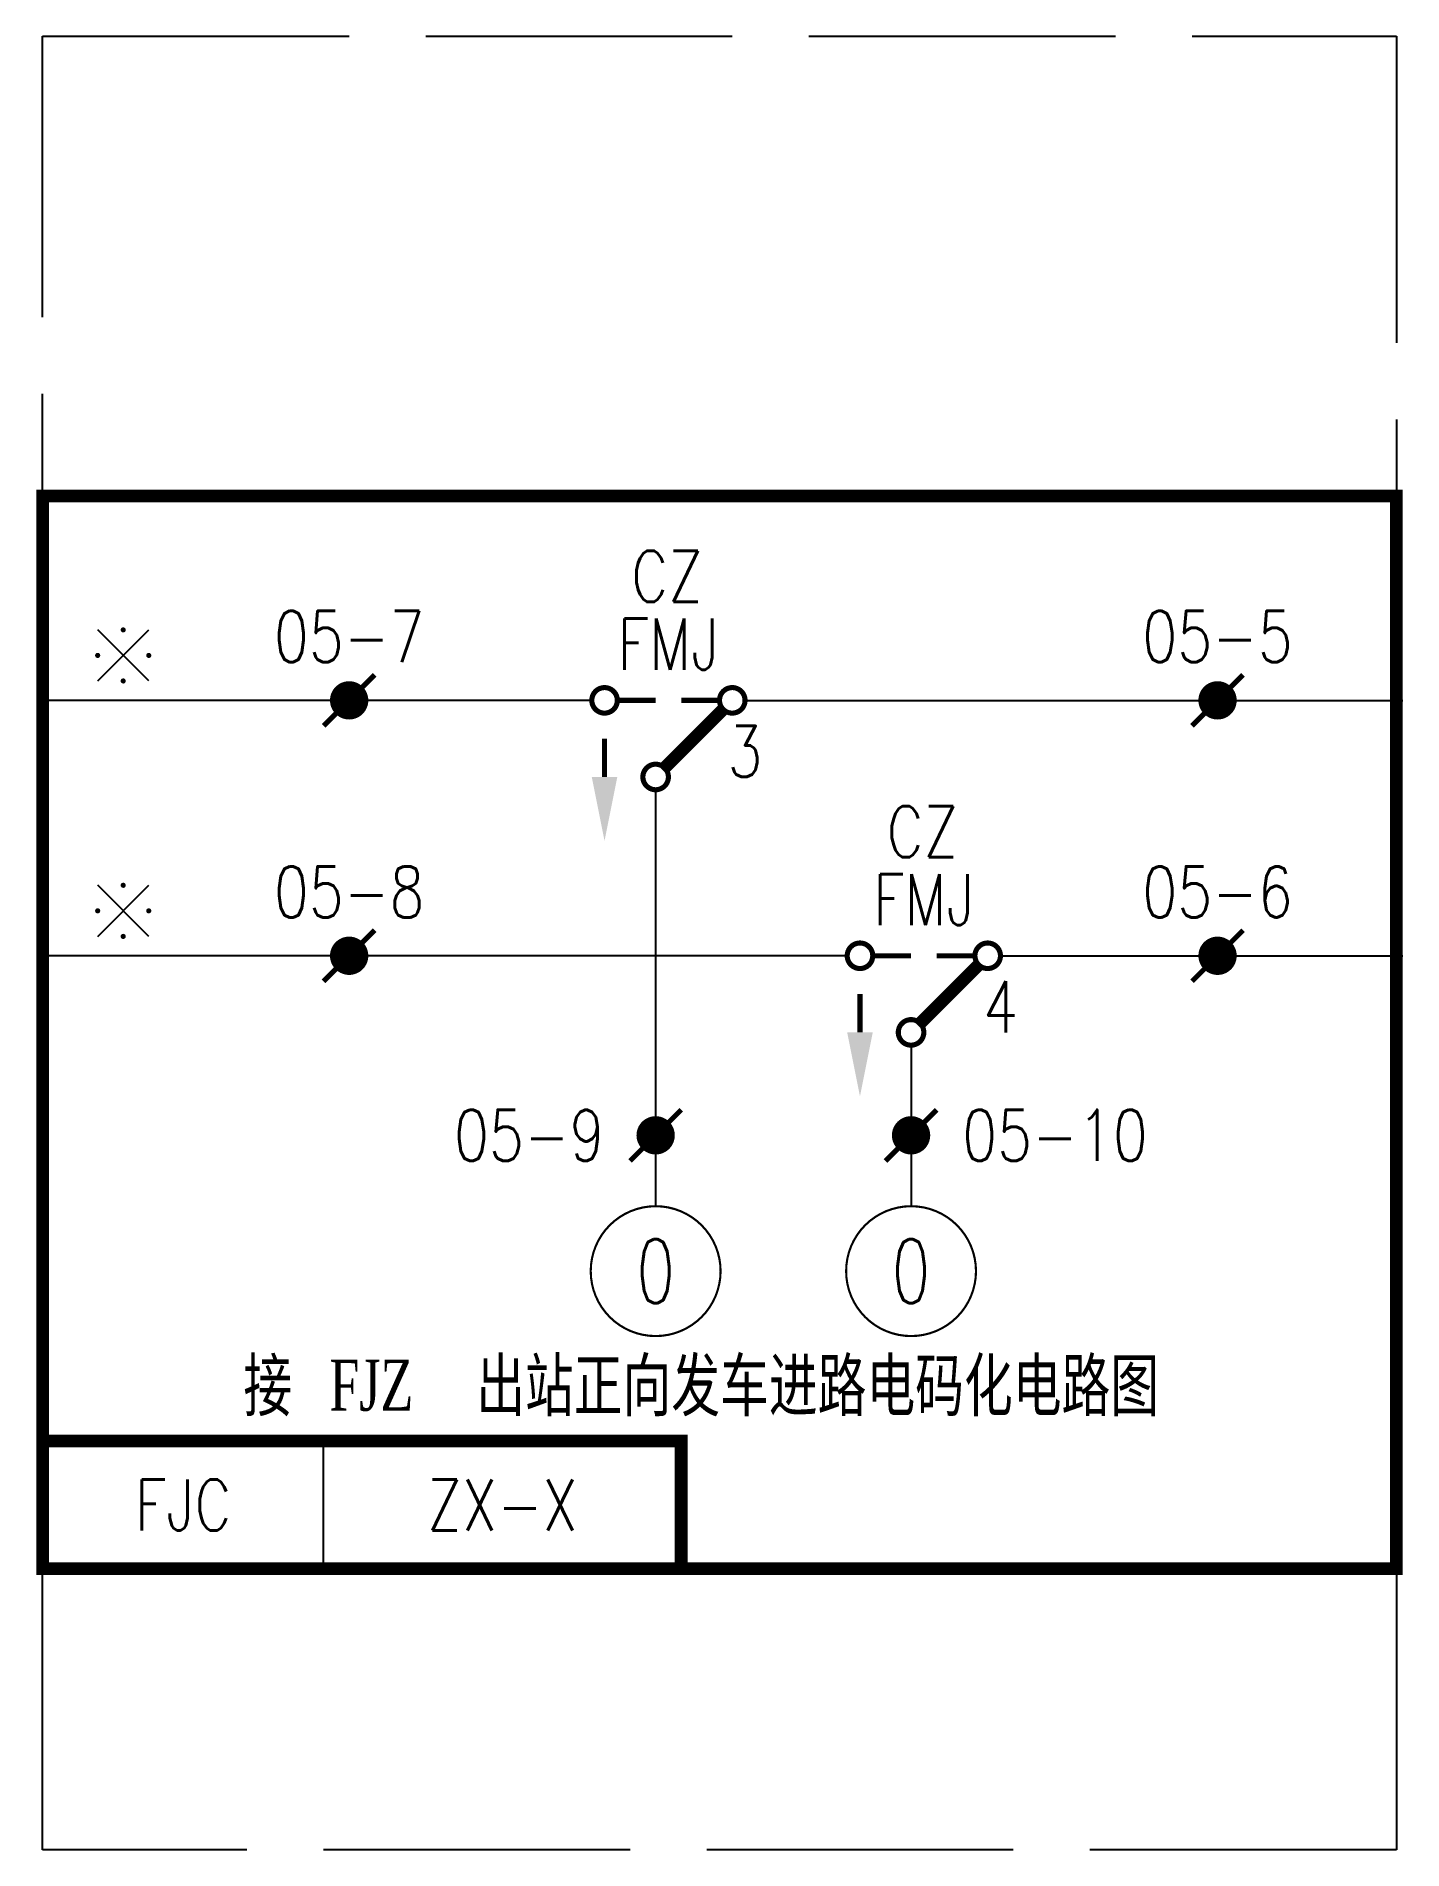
# Model space of a CAD drawing. Header units: millimetres. Extents: x -0.2 to 53.2, y -71 to 0.
import ezdxf
from ezdxf.enums import TextEntityAlignment as Align

# ---------------------------------------------------------------- set-up
doc = ezdxf.new("R2010")
doc.units = ezdxf.units.MM
doc.linetypes.add('ACAD_ISO02W100', pattern=[15, 12, -3])
doc.layers.add('hide', color=7, linetype='Continuous')
doc.styles.add('CHINESE', font='TIMES.TTF', dxfattribs={"width": 0.7})
doc.styles.get("Standard").update_dxf_attribs({"font": 'txt.shx', "bigfont": 'hztxt.shx'})

# ---------------------------------------------------------------- blocks, each defined once
blk = doc.blocks.new('conti_2')
for points in [[(-1, -1), (1, 1)], [(1, -1), (-1, 1)]]:
    blk.add_lwpolyline(points)
for points in [[(0.05, 1, 0.1, 0.1, 1), (-0.05, 1, 0.1, 0.1, 1)], [(-0.95, 0, 0.1, 0.1, 1), (-1.05, 0, 0.1, 0.1, 1)], [(1.05, 0, 0.1, 0.1, 1), (0.95, 0, 0.1, 0.1, 1)], [(0.05, -1, 0.1, 0.1, 1), (-0.05, -1, 0.1, 0.1, 1)]]:
    blk.add_lwpolyline(points, format="xyseb", close=True)
at = {"width": 0.7}
blk.add_attdef('1', (1.451, -0.908), '', height=2, dxfattribs=at)

msp = doc.modelspace()

# ---------------------------------------------------------------- linework, layer by layer
for p, q in [((21.5, -26), (0, -26)), ((27.5, -26), (53.25, -26)), ((24, -29.5), (24, -45.805)), ((31.5, -36), (0, -36)), ((37.5, -36), (53.25, -36)), ((34, -39.5), (34, -45.805))]:
    msp.add_line(p, q)
at = {"color": 7}
msp.add_line((11, -60), (11, -55), dxfattribs=at)
for points, const_width in [([(0, -58), (0, -18), (53, -18), (53, -60), (0, -60), (0, -56)], 0.5), ([(11, -27), (13, -25)], 0.2), ([(45, -27), (47, -25)], 0.2), ([(24, -26), (22.5, -26)], 0.2), ([(24.268, -28.732), (26.642, -26.358)], 0.5), ([(26.5, -26), (25, -26)], 0.2), ([(22, -29), (22, -27.5)], 0.2), ([(11, -37), (13, -35)], 0.2), ([(45, -37), (47, -35)], 0.2), ([(34, -36), (32.5, -36)], 0.2), ([(34.268, -38.732), (36.642, -36.358)], 0.5), ([(36.5, -36), (35, -36)], 0.2), ([(32, -39), (32, -37.5)], 0.2), ([(23, -44.03), (25, -42.03)], 0.2), ([(33, -44.03), (35, -42.03)], 0.2)]:
    msp.add_lwpolyline(points, dxfattribs=dict(const_width=const_width))
for points, const_width in [([(11.625, -26, 1), (12.375, -26, 1)], 0.75), ([(45.625, -26, 1), (46.375, -26, 1)], 0.75), ([(11.625, -36, 1), (12.375, -36, 1)], 0.75), ([(45.625, -36, 1), (46.375, -36, 1)], 0.75), ([(23.625, -43.03, 1), (24.375, -43.03, 1)], 0.75), ([(33.625, -43.03, 1), (34.375, -43.03, 1)], 0.75), ([(21.458, -48.347, 1), (26.542, -48.347, 1)], 0.0833), ([(31.458, -48.347, 1), (36.542, -48.347, 1)], 0.0833)]:
    msp.add_lwpolyline(points, format="xyb", close=True, dxfattribs=dict(const_width=const_width))
at = {"const_width": 0.2}
for points in [[(22, -26.5, -1), (22, -25.5, -1), (22, -26.5)], [(27, -26.5, -1), (27, -25.5, -1), (27, -26.5)], [(24, -29.5, -1), (24, -28.5, -1), (24, -29.5)], [(32, -36.5, -1), (32, -35.5, -1), (32, -36.5)], [(37, -36.5, -1), (37, -35.5, -1), (37, -36.5)], [(34, -39.5, -1), (34, -38.5, -1), (34, -39.5)]]:
    msp.add_lwpolyline(points, format="xyb", dxfattribs=at)
at = {"color": 7, "const_width": 0.5}
for points in [[(0, -55), (0, -60), (25, -60)], [(0, -55), (25, -55), (25, -60)]]:
    msp.add_lwpolyline(points, dxfattribs=at)
at = {"color": 7}
msp.add_lwpolyline([(0, -55), (0, -60), (25, -60)], dxfattribs=at)
for points in [[(22.5, -29), (21.5, -29), (22, -31.5)], [(32.5, -39), (31.5, -39), (32, -41.5)]]:
    msp.add_solid(points)
at = {"layer": 'hide', "linetype": 'ACAD_ISO02W100'}
msp.add_lwpolyline([(0, 0), (53, 0), (53, -71), (0, -71)], close=True, dxfattribs=at)

# ---------------------------------------------------------------- block references
at = {"color": 3}
for p in [(3.154, -24.241), (3.154, -34.241)]:
    msp.add_blockref('conti_2', p, dxfattribs=at)

# ---------------------------------------------------------------- texts
at = {"color": 3, "width": 0.8}
for s, p in [('CZ', (24.453, -22.145)), ('05-7', (12, -24.5)), ('05-5', (46, -24.5)), ('CZ', (34.453, -32.145)), ('05-8', (12, -34.5)), ('05-6', (46, -34.5))]:
    msp.add_text(s, height=2, dxfattribs=at).set_placement(p, align=Align.CENTER)
at = {"width": 0.8}
for s, p in [('FMJ', (24.5, -23.8)), ('3', (27.5, -28)), ('FMJ', (34.5, -33.8)), ('4', (37.5, -38))]:
    msp.add_text(s, height=2, dxfattribs=at).set_placement(p, align=Align.MIDDLE)
msp.add_text('05-9', height=2, dxfattribs=at).set_placement((22, -43.03), align=Align.MIDDLE_RIGHT)
msp.add_text('05-10', height=2, dxfattribs=at).set_placement((36, -43.03), align=Align.MIDDLE_LEFT)
at = {"color": 3, "width": 0.7}
for p in [(24, -48.347), (34, -48.347)]:
    msp.add_text('0', height=2.5, dxfattribs=at).set_placement(p, align=Align.MIDDLE)
at = {"style": 'CHINESE', "width": 0.7}
for s, p in [('接', (8.815, -53.81)), ('出站正向发车进路电码化电路图', (30.342, -53.81))]:
    msp.add_text(s, height=2, dxfattribs=at).set_placement(p, align=Align.CENTER)
at = {"color": 3, "style": 'CHINESE', "width": 0.7}
msp.add_text('FJZ', height=2, dxfattribs=at).set_placement((12.869, -53.81), align=Align.CENTER)
at = {"color": 7, "width": 0.8}
msp.add_text('FJC', height=2, dxfattribs=at).set_placement((5.5, -57.5), align=Align.MIDDLE)
at = {"color": 5, "width": 0.8}
msp.add_text('ZX-X', height=2, dxfattribs=at).set_placement((18, -57.5), align=Align.MIDDLE)

doc.saveas('drawing.dxf')
